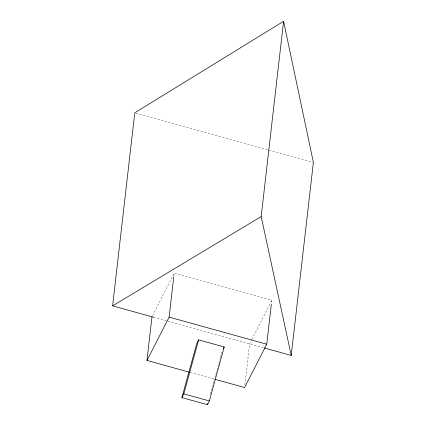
<?xml version="1.0" encoding="UTF-8"?>
<svg xmlns="http://www.w3.org/2000/svg" width="426" height="426" viewBox="0 0 426 426"><rect width="100%" height="100%" fill="white"/><g stroke="black" fill="none" stroke-linecap="round" stroke-linejoin="round"><path stroke-width="0.32" stroke-dasharray="2.13 1.6" d="M173.813 276.415L174.186 273.13L271.809 300.218L271.437 303.504M244.902 384.886L249.593 343.984L251.697 339.847M210.247 394.54L214.086 380.567M214.96 377.393L220.194 358.341M220.37 357.707L222.111 351.354M152.572 315.714L174.186 273.13M251.995 339.256L271.809 300.218M136.048 113.167L312.748 162.2M153.589 317.237L263.705 347.797M190.363 372.478L213.969 379.028"/><path stroke-width="0.64" d="M153.589 317.237L112.613 305.868L134.77 112.81L283.588 21.3L313.387 162.375L291.23 355.433L264.344 347.973M189.085 372.122L146.975 360.439L151.97 316.896M146.975 360.439L169.138 317.12L173.733 277.07M291.23 355.433L261.175 216.589L283.588 21.3M214.608 379.204L244.599 387.527L266.761 344.208L271.357 304.159M181.886 397.607L196.721 343.628L198.633 339.884L224.198 346.982L209.368 400.962L207.457 404.7L181.886 397.607L183.803 393.864L198.633 339.884M207.457 404.7L207.803 403.427M223.378 348.585L224.198 346.982M112.613 305.868L261.175 216.589M169.138 317.12L266.761 344.208M183.803 393.864L209.368 400.962"/></g></svg>
